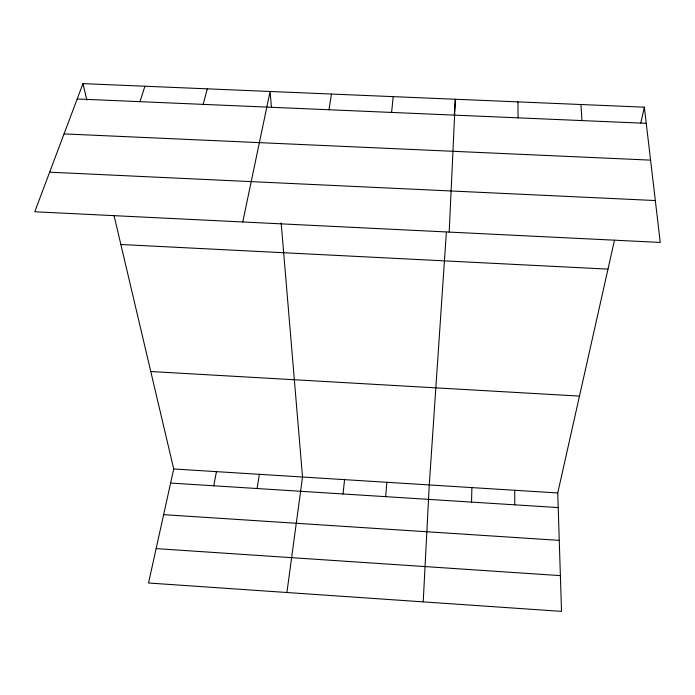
<?xml version="1.0" encoding="UTF-8"?>
<svg xmlns="http://www.w3.org/2000/svg" width="695" height="695" viewBox="0 0 695 695"><rect width="100%" height="100%" fill="white"/><g stroke="black" fill="none" stroke-linecap="round" stroke-linejoin="round"><path stroke-width="1.04" d="M471.549 502.094L471.896 487.603M449.196 232.087L455.364 99.246L454.278 115.274M423.212 601.87L429.267 484.936L446.381 232.078M385.69 496.664L386.828 482.287M391.606 112.434L393.205 96.64M343.043 493.963L344.581 479.646M286.913 592.514L302.525 477.022L281.154 222.921M329.004 109.758L331.445 94.051M257.063 488.524L259.391 474.32M213.73 485.788L216.449 471.644M242.763 221.974L270.094 91.471L271.441 107.447M114.05 215.589L173.715 468.969L148.53 583.001L561.517 611.374L557.738 492.964L614.502 240.105M640.825 122.876L644.352 107.178L82.974 83.626L34.75 211.775L660.25 242.433L644.352 107.178M203.183 104.372L207.301 88.838M139.973 101.67L144.934 86.223M77.197 98.977L646.246 123.336M64.053 133.9L650.572 160.128M49.649 172.178L655.324 200.542M120.861 244.501L607.995 269.13M150.772 371.521L579.491 396.089M173.715 468.969L557.738 492.964M170.605 483.06L558.207 507.576M163.62 514.656L559.249 540.363M156.123 548.607L560.379 575.625M82.974 83.626L86.884 100.21M580.933 104.519L581.941 120.583M517.94 101.87L518.07 117.846M514.726 490.279L514.778 504.831"/></g></svg>
